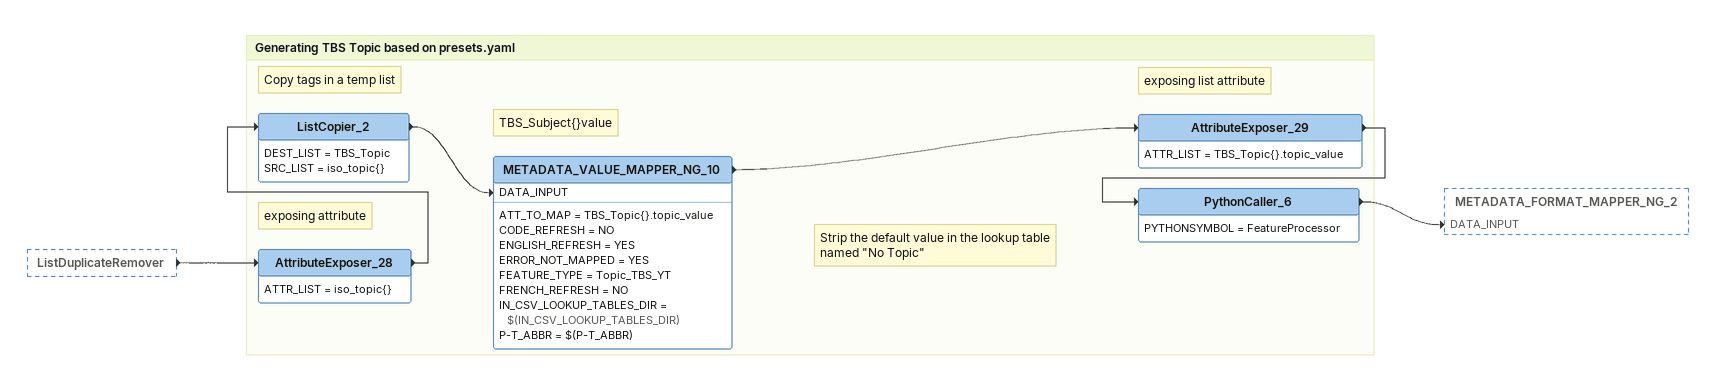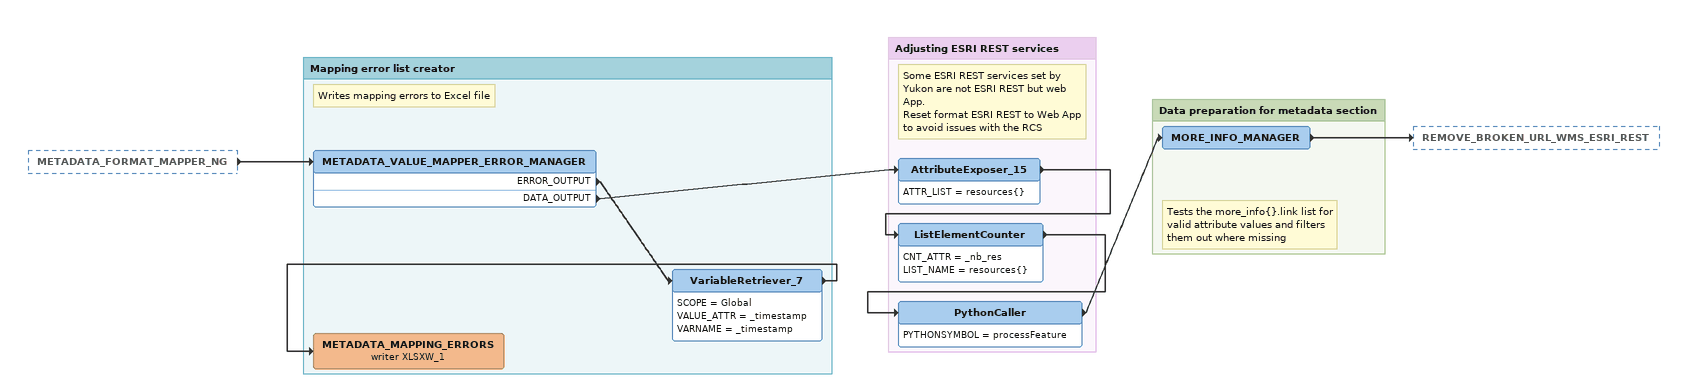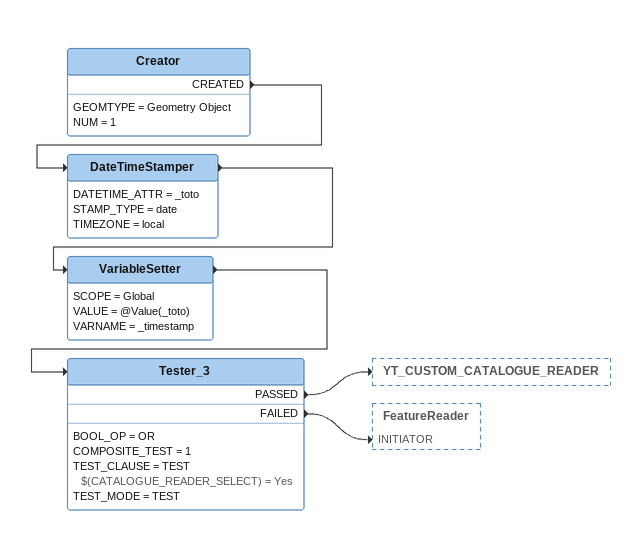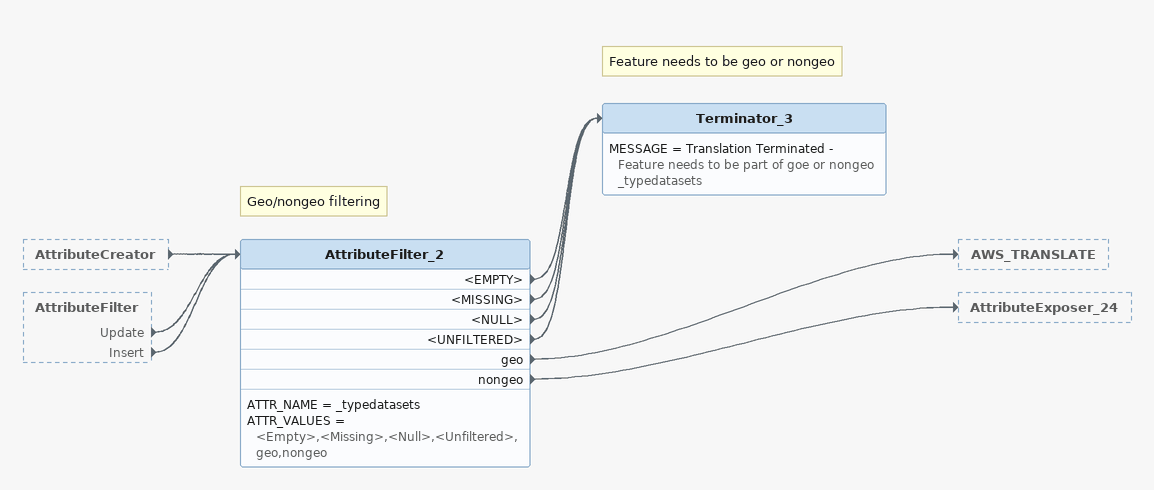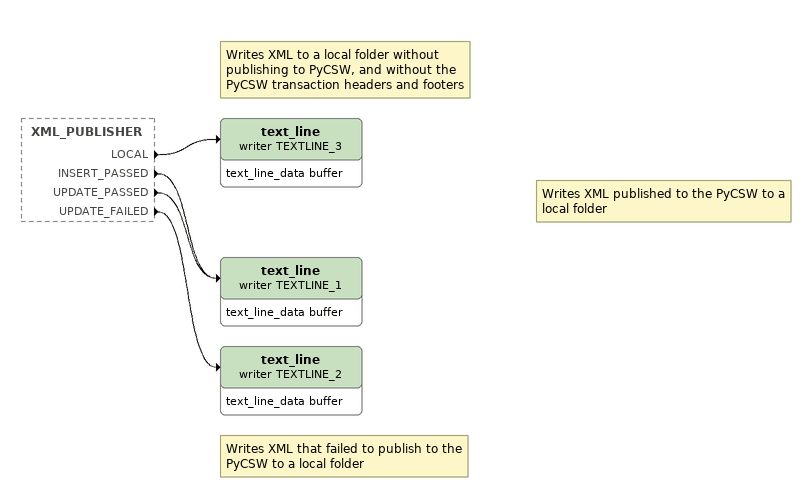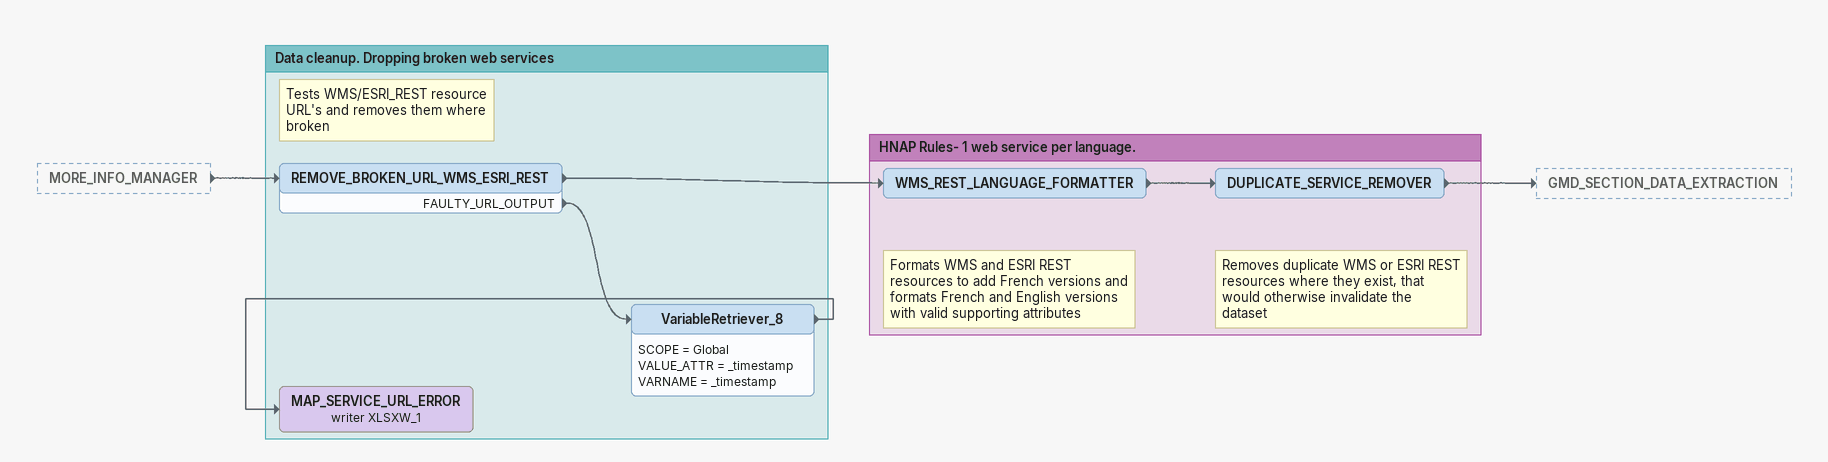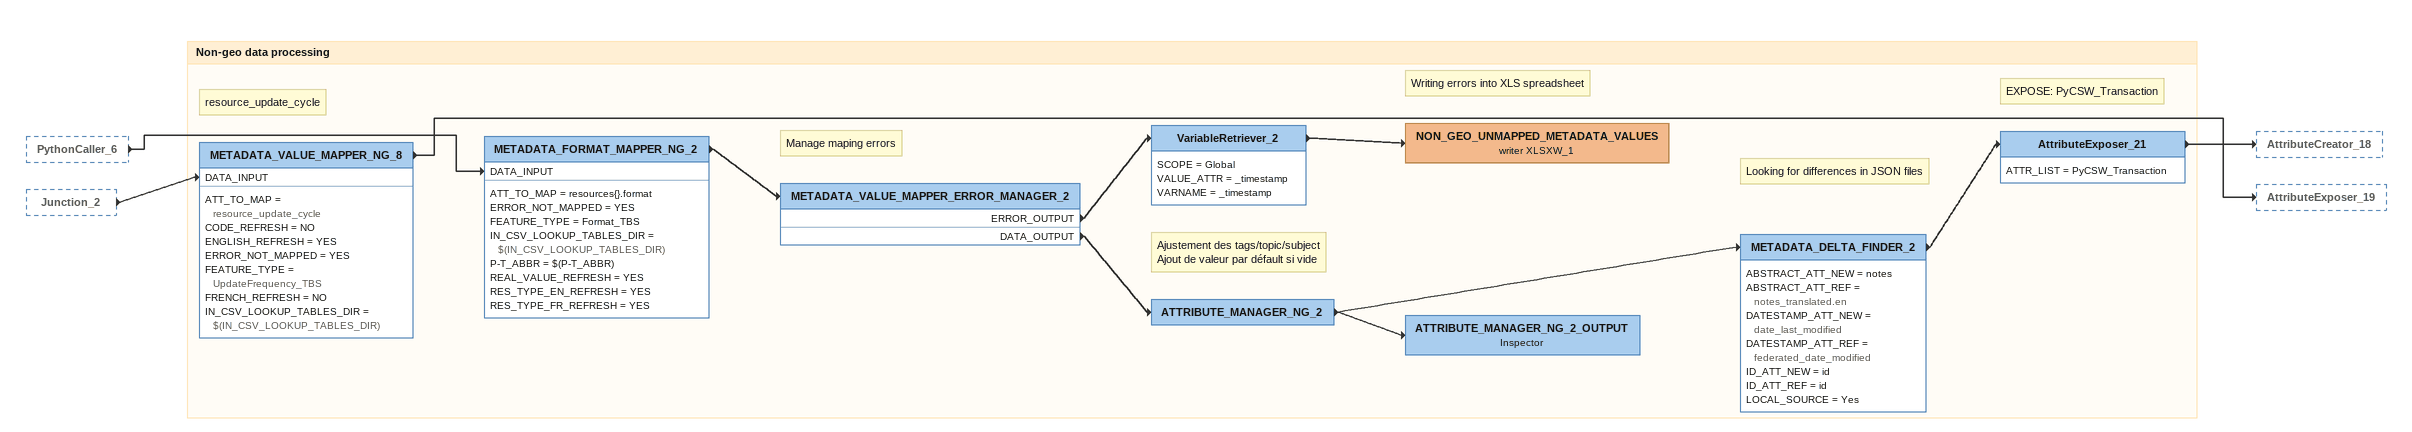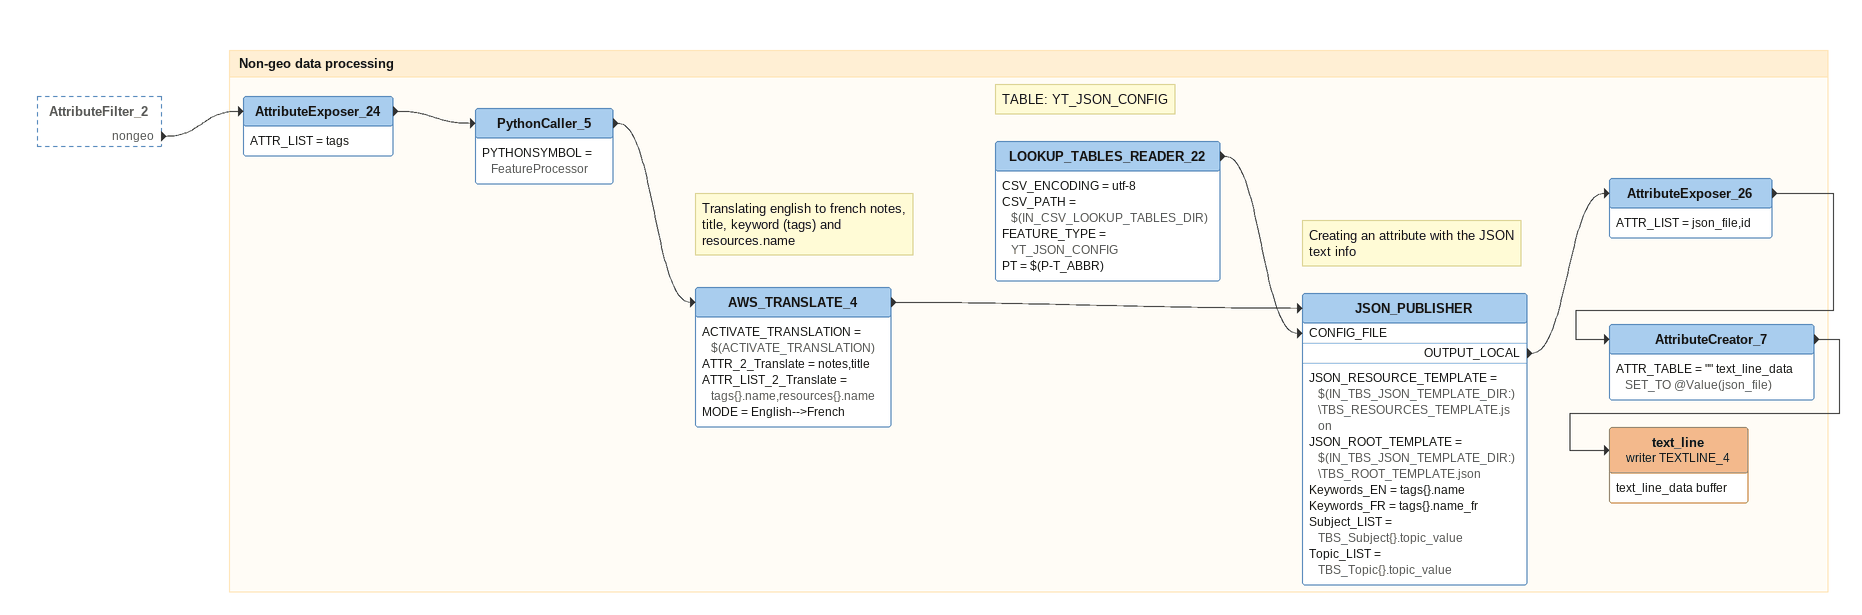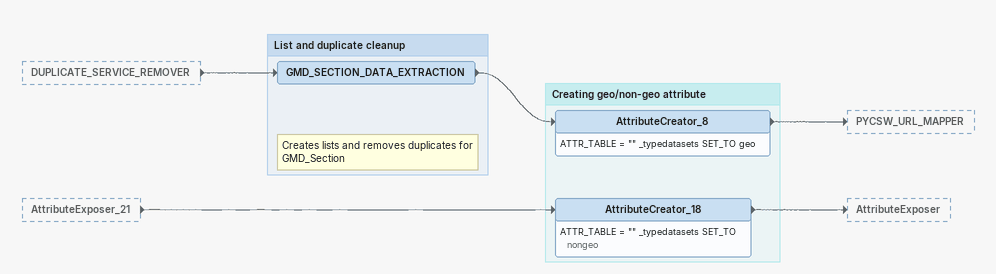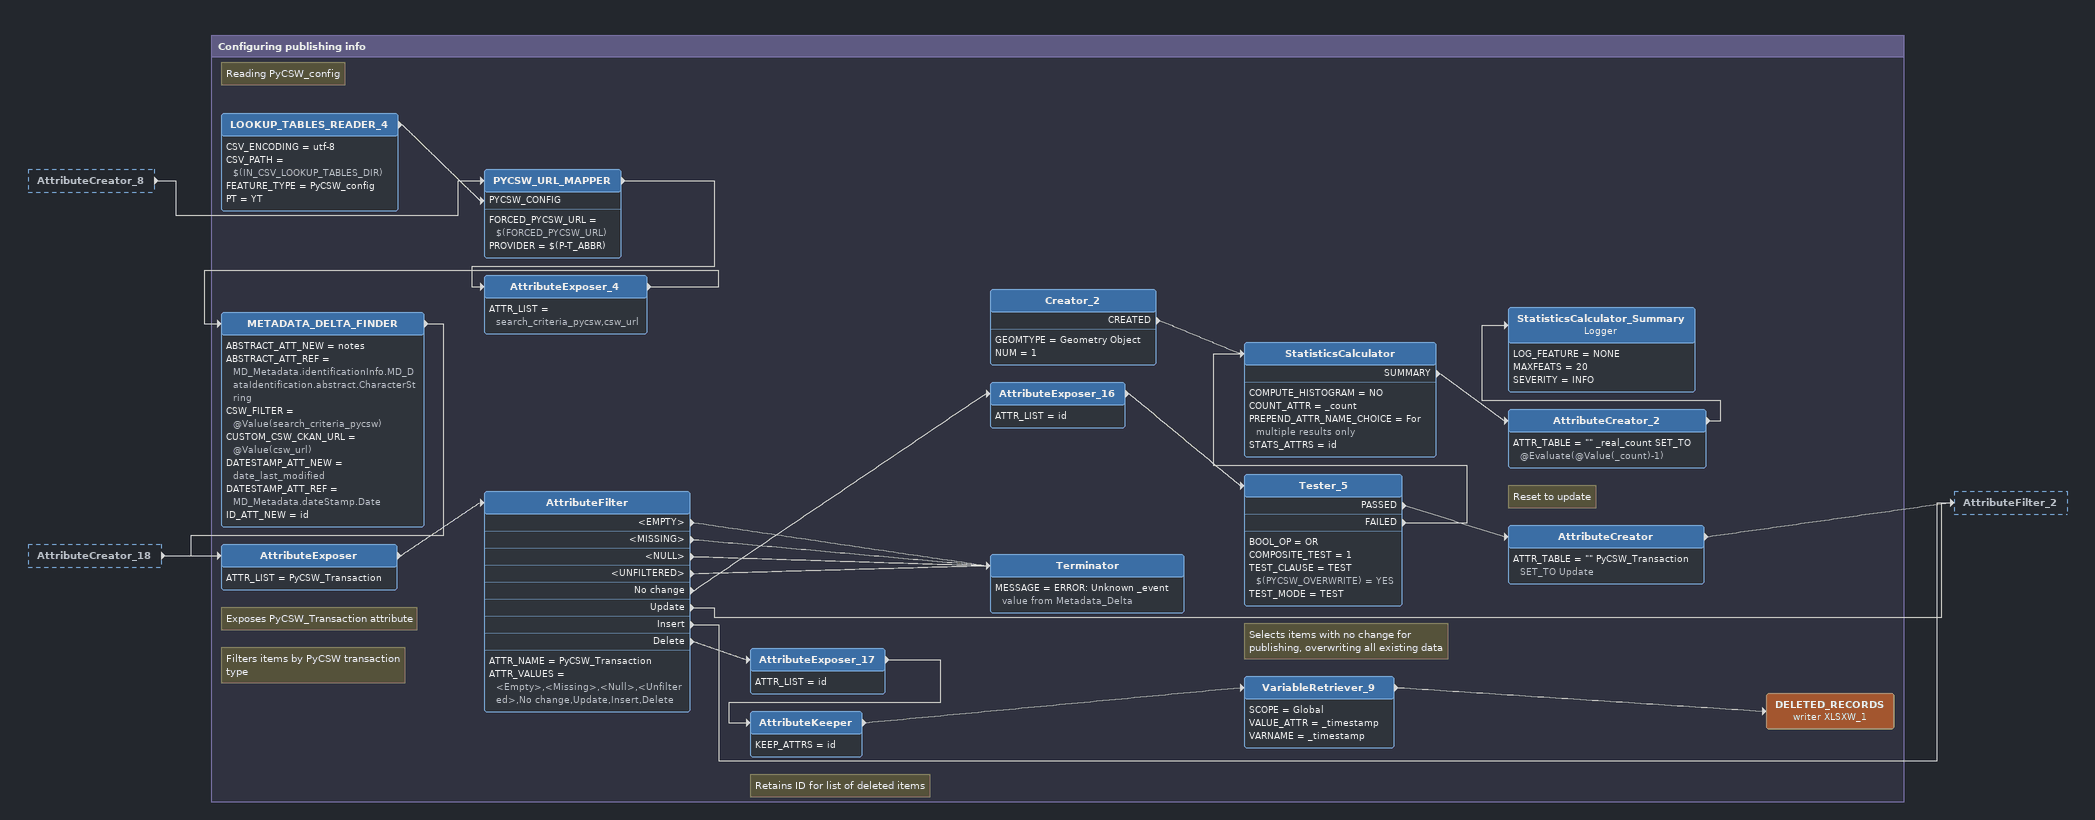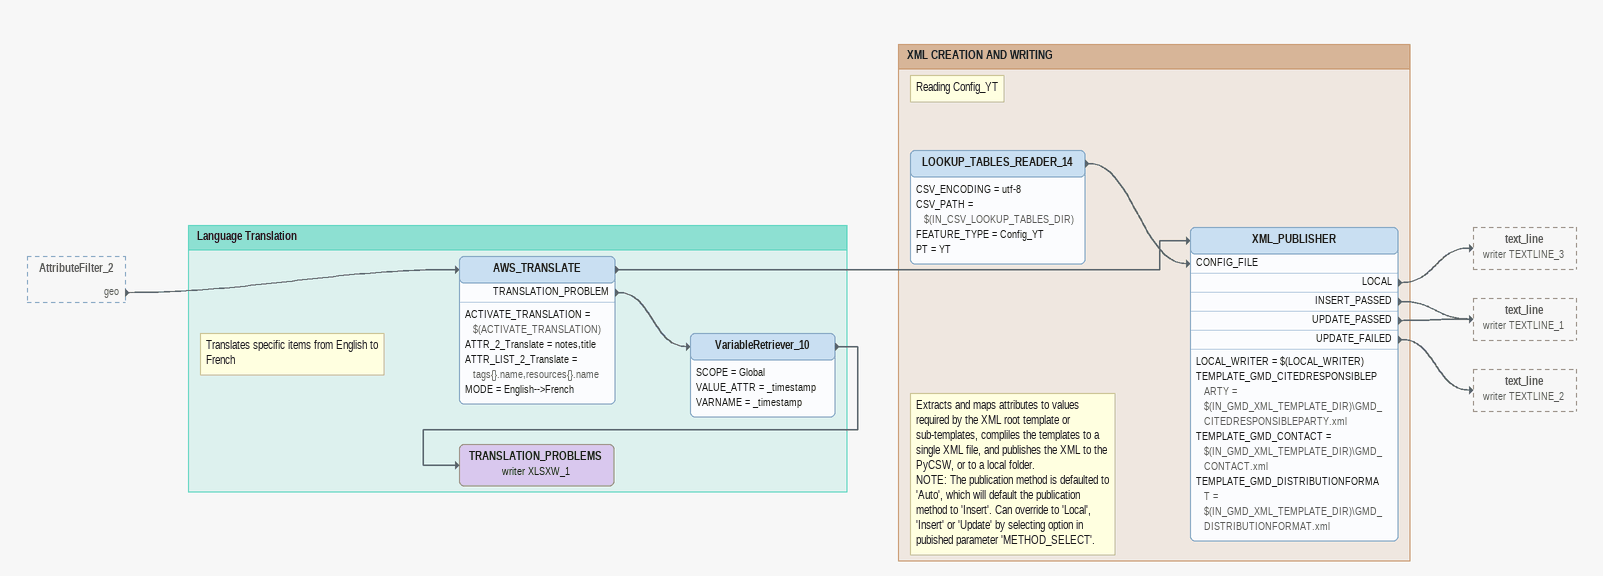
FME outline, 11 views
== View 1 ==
ListDuplicateRemover [outside]
    -> AttributeExposer_28

Bookmark: Generating TBS Topic based on presets.yaml
Note: exposing attribute
AttributeExposer_28
    ATTR_LIST = iso_topic{}
    -> ListCopier_2
Note: Copy tags in a temp list
ListCopier_2
    DEST_LIST = TBS_Topic
    SRC_LIST = iso_topic{}
    -> METADATA_VALUE_MAPPER_NG_10 [DATA_INPUT]
Note: TBS_Subject{}value
METADATA_VALUE_MAPPER_NG_10
    ATT_TO_MAP = TBS_Topic{}.topic_value
    CODE_REFRESH = NO
    ENGLISH_REFRESH = YES
    ERROR_NOT_MAPPED = YES
    FEATURE_TYPE = Topic_TBS_YT
    FRENCH_REFRESH = NO
    IN_CSV_LOOKUP_TABLES_DIR = $(IN_CSV_LOOKUP_TABLES_DIR)
    P-T_ABBR = $(P-T_ABBR)
    -> AttributeExposer_29
Note: exposing list attribute
AttributeExposer_29
    ATTR_LIST = TBS_Topic{}.topic_value
    -> PythonCaller_6
Note: Strip the default value in the lookup table named "No Topic"
PythonCaller_6
    PYTHONSYMBOL = FeatureProcessor
    -> METADATA_FORMAT_MAPPER_NG_2 [DATA_INPUT]

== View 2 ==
METADATA_FORMAT_MAPPER_NG [outside]
    -> METADATA_VALUE_MAPPER_ERROR_MANAGER

Bookmark: Mapping error list creator
Note: Writes mapping errors to Excel file
METADATA_VALUE_MAPPER_ERROR_MANAGER
    ERROR_OUTPUT -> VariableRetriever_7
    DATA_OUTPUT -> AttributeExposer_15
VariableRetriever_7
    SCOPE = Global
    VALUE_ATTR = _timestamp
    VARNAME = _timestamp
    -> METADATA_MAPPING_ERRORS (writer XLSXW_1)
METADATA_MAPPING_ERRORS (writer XLSXW_1)

Bookmark: Adjusting ESRI REST services
Note: Some ESRI REST services set by Yukon are not ESRI REST but web App. / Reset format ESRI REST to Web App to avoid issues with the RCS
AttributeExposer_15
    ATTR_LIST = resources{}
    -> ListElementCounter
ListElementCounter
    CNT_ATTR = _nb_res
    LIST_NAME = resources{}
    -> PythonCaller
PythonCaller
    PYTHONSYMBOL = processFeature
    -> MORE_INFO_MANAGER

Bookmark: Data preparation for metadata section
Note: Tests the more_info{}.link list for valid attribute values and filters them out where missing
MORE_INFO_MANAGER
    -> REMOVE_BROKEN_URL_WMS_ESRI_REST

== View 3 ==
Creator
    GEOMTYPE = Geometry Object
    NUM = 1
    CREATED -> DateTimeStamper
DateTimeStamper
    DATETIME_ATTR = _toto
    STAMP_TYPE = date
    TIMEZONE = local
    -> VariableSetter
VariableSetter
    SCOPE = Global
    VALUE = @Value(_toto)
    VARNAME = _timestamp
    -> Tester_3
Tester_3
    BOOL_OP = OR
    COMPOSITE_TEST = 1
    TEST_CLAUSE = TEST $(CATALOGUE_READER_SELECT) = Yes
    TEST_MODE = TEST
    PASSED -> YT_CUSTOM_CATALOGUE_READER
    FAILED -> FeatureReader [INITIATOR]

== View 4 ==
AttributeCreator [outside]
    -> AttributeFilter_2
AttributeFilter [outside]
    Update -> AttributeFilter_2
    Insert -> AttributeFilter_2
Note: Geo/nongeo filtering
AttributeFilter_2
    ATTR_NAME = _typedatasets
    ATTR_VALUES = <Empty>,<Missing>,<Null>,<Unfiltered>,geo,nongeo
    <EMPTY> -> Terminator_3
    <MISSING> -> Terminator_3
    <NULL> -> Terminator_3
    <UNFILTERED> -> Terminator_3
    geo -> AWS_TRANSLATE
    nongeo -> AttributeExposer_24
Note: Feature needs to be geo or nongeo
Terminator_3
    MESSAGE = Translation Terminated - Feature needs to be part of goe or nongeo _typedatasets

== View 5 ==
XML_PUBLISHER [outside]
    LOCAL -> text_line (writer TEXTLINE_3)
    INSERT_PASSED -> text_line (writer TEXTLINE_1)
    UPDATE_PASSED -> text_line (writer TEXTLINE_1)
    UPDATE_FAILED -> text_line (writer TEXTLINE_2)
Note: Writes XML to a local folder without publishing to PyCSW, and without the PyCSW transaction headers and footers
text_line (writer TEXTLINE_3)
    attributes: text_line_data buffer
Note: Writes XML published to the PyCSW to a local folder
text_line (writer TEXTLINE_1)
    attributes: text_line_data buffer
Note: Writes XML that failed to publish to the PyCSW to a local folder
text_line (writer TEXTLINE_2)
    attributes: text_line_data buffer

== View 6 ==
MORE_INFO_MANAGER [outside]
    -> REMOVE_BROKEN_URL_WMS_ESRI_REST

Bookmark: Data cleanup. Dropping broken web services
Note: Tests WMS/ESRI_REST resource URL's and removes them where broken
REMOVE_BROKEN_URL_WMS_ESRI_REST
    -> WMS_REST_LANGUAGE_FORMATTER
    FAULTY_URL_OUTPUT -> VariableRetriever_8
VariableRetriever_8
    SCOPE = Global
    VALUE_ATTR = _timestamp
    VARNAME = _timestamp
    -> MAP_SERVICE_URL_ERROR (writer XLSXW_1)
MAP_SERVICE_URL_ERROR (writer XLSXW_1)

Bookmark: HNAP Rules- 1 web service per language.
Note: Formats WMS and ESRI REST resources to add French versions and formats French and English versions with valid supporting attributes
WMS_REST_LANGUAGE_FORMATTER
    -> DUPLICATE_SERVICE_REMOVER
Note: Removes duplicate WMS or ESRI REST resources where they exist, that would otherwise invalidate the dataset
DUPLICATE_SERVICE_REMOVER
    -> GMD_SECTION_DATA_EXTRACTION

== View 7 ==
PythonCaller_6 [outside]
    -> METADATA_FORMAT_MAPPER_NG_2 [DATA_INPUT]
Junction_2 [outside]
    -> METADATA_VALUE_MAPPER_NG_8 [DATA_INPUT]

Bookmark: Non-geo data processing
Note: resource_update_cycle
METADATA_VALUE_MAPPER_NG_8
    ATT_TO_MAP = resource_update_cycle
    CODE_REFRESH = NO
    ENGLISH_REFRESH = YES
    ERROR_NOT_MAPPED = YES
    FEATURE_TYPE = UpdateFrequency_TBS
    FRENCH_REFRESH = NO
    IN_CSV_LOOKUP_TABLES_DIR = $(IN_CSV_LOOKUP_TABLES_DIR)
    -> AttributeExposer_19
METADATA_FORMAT_MAPPER_NG_2
    ATT_TO_MAP = resources{}.format
    ERROR_NOT_MAPPED = YES
    FEATURE_TYPE = Format_TBS
    IN_CSV_LOOKUP_TABLES_DIR = $(IN_CSV_LOOKUP_TABLES_DIR)
    P-T_ABBR = $(P-T_ABBR)
    REAL_VALUE_REFRESH = YES
    RES_TYPE_EN_REFRESH = YES
    RES_TYPE_FR_REFRESH = YES
    -> METADATA_VALUE_MAPPER_ERROR_MANAGER_2
Note: Manage maping errors
METADATA_VALUE_MAPPER_ERROR_MANAGER_2
    ERROR_OUTPUT -> VariableRetriever_2
    DATA_OUTPUT -> ATTRIBUTE_MANAGER_NG_2
VariableRetriever_2
    SCOPE = Global
    VALUE_ATTR = _timestamp
    VARNAME = _timestamp
    -> NON_GEO_UNMAPPED_METADATA_VALUES (writer XLSXW_1)
Note: Writing errors into XLS spreadsheet
NON_GEO_UNMAPPED_METADATA_VALUES (writer XLSXW_1)
Note: Ajustement des tags/topic/subject / Ajout de valeur par défault si vide
ATTRIBUTE_MANAGER_NG_2
    -> ATTRIBUTE_MANAGER_NG_2_OUTPUT
    -> METADATA_DELTA_FINDER_2
Note: Looking for differences in JSON files
METADATA_DELTA_FINDER_2
    ABSTRACT_ATT_NEW = notes
    ABSTRACT_ATT_REF = notes_translated.en
    DATESTAMP_ATT_NEW = date_last_modified
    DATESTAMP_ATT_REF = federated_date_modified
    ID_ATT_NEW = id
    ID_ATT_REF = id
    LOCAL_SOURCE = Yes
    -> AttributeExposer_21
Note: EXPOSE: PyCSW_Transaction
AttributeExposer_21
    ATTR_LIST = PyCSW_Transaction
    -> AttributeCreator_18
ATTRIBUTE_MANAGER_NG_2_OUTPUT: Inspector

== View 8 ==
AttributeFilter_2 [outside]
    nongeo -> AttributeExposer_24

Bookmark: Non-geo data processing
AttributeExposer_24
    ATTR_LIST = tags
    -> PythonCaller_5
PythonCaller_5
    PYTHONSYMBOL = FeatureProcessor
    -> AWS_TRANSLATE_4
Note: Translating english to french notes, title, keyword (tags) and resources.name
AWS_TRANSLATE_4
    ACTIVATE_TRANSLATION = $(ACTIVATE_TRANSLATION)
    ATTR_2_Translate = notes,title
    ATTR_LIST_2_Translate = tags{}.name,resources{}.name
    MODE = English-->French
    -> JSON_PUBLISHER
Note: TABLE: YT_JSON_CONFIG
LOOKUP_TABLES_READER_22
    CSV_ENCODING = utf-8
    CSV_PATH = $(IN_CSV_LOOKUP_TABLES_DIR)
    FEATURE_TYPE = YT_JSON_CONFIG
    PT = $(P-T_ABBR)
    -> JSON_PUBLISHER [CONFIG_FILE]
Note: Creating an attribute with the JSON text info
JSON_PUBLISHER
    JSON_RESOURCE_TEMPLATE = $(IN_TBS_JSON_TEMPLATE_DIR:)\TBS_RESOURCES_TEMPLATE.json
    JSON_ROOT_TEMPLATE = $(IN_TBS_JSON_TEMPLATE_DIR:)\TBS_ROOT_TEMPLATE.json
    Keywords_EN = tags{}.name
    Keywords_FR = tags{}.name_fr
    Subject_LIST = TBS_Subject{}.topic_value
    Topic_LIST = TBS_Topic{}.topic_value
    OUTPUT_LOCAL -> AttributeExposer_26
AttributeExposer_26
    ATTR_LIST = json_file,id
    -> AttributeCreator_7
AttributeCreator_7
    ATTR_TABLE = "" text_line_data SET_TO @Value(json_file)
    -> text_line (writer TEXTLINE_4)
text_line (writer TEXTLINE_4)
    attributes: text_line_data buffer

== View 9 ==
DUPLICATE_SERVICE_REMOVER [outside]
    -> GMD_SECTION_DATA_EXTRACTION
AttributeExposer_21 [outside]
    -> AttributeCreator_18

Bookmark: List and duplicate cleanup
Note: Creates lists and removes duplicates for GMD_Section
GMD_SECTION_DATA_EXTRACTION
    -> AttributeCreator_8

Bookmark: Creating geo/non-geo attribute
AttributeCreator_8
    ATTR_TABLE = "" _typedatasets SET_TO geo
    -> PYCSW_URL_MAPPER
AttributeCreator_18
    ATTR_TABLE = "" _typedatasets SET_TO nongeo
    -> AttributeExposer

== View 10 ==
AttributeCreator_8 [outside]
    -> PYCSW_URL_MAPPER
AttributeCreator_18 [outside]
    -> AttributeExposer

Bookmark: Configuring publishing info
Note: Reading PyCSW_config
LOOKUP_TABLES_READER_4
    CSV_ENCODING = utf-8
    CSV_PATH = $(IN_CSV_LOOKUP_TABLES_DIR)
    FEATURE_TYPE = PyCSW_config
    PT = YT
    -> PYCSW_URL_MAPPER [PYCSW_CONFIG]
PYCSW_URL_MAPPER
    FORCED_PYCSW_URL = $(FORCED_PYCSW_URL)
    PROVIDER = $(P-T_ABBR)
    -> AttributeExposer_4
AttributeExposer_4
    ATTR_LIST = search_criteria_pycsw,csw_url
    -> METADATA_DELTA_FINDER
METADATA_DELTA_FINDER
    ABSTRACT_ATT_NEW = notes
    ABSTRACT_ATT_REF = MD_Metadata.identificationInfo.MD_DataIdentification.abstract.CharacterString
    CSW_FILTER = @Value(search_criteria_pycsw)
    CUSTOM_CSW_CKAN_URL = @Value(csw_url)
    DATESTAMP_ATT_NEW = date_last_modified
    DATESTAMP_ATT_REF = MD_Metadata.dateStamp.Date
    ID_ATT_NEW = id
    -> AttributeExposer
Note: Exposes PyCSW_Transaction attribute
AttributeExposer
    ATTR_LIST = PyCSW_Transaction
    -> AttributeFilter
Note: Filters items by PyCSW transaction type
AttributeFilter
    ATTR_NAME = PyCSW_Transaction
    ATTR_VALUES = <Empty>,<Missing>,<Null>,<Unfiltered>,No change,Update,Insert,Delete
    <EMPTY> -> Terminator
    <MISSING> -> Terminator
    <NULL> -> Terminator
    <UNFILTERED> -> Terminator
    No change -> AttributeExposer_16
    Update -> AttributeFilter_2
    Insert -> AttributeFilter_2
    Delete -> AttributeExposer_17
AttributeExposer_16
    ATTR_LIST = id
    -> Tester_5
Note: Selects items with no change for publishing, overwriting all existing data
Tester_5
    BOOL_OP = OR
    COMPOSITE_TEST = 1
    TEST_CLAUSE = TEST $(PYCSW_OVERWRITE) = YES
    TEST_MODE = TEST
    PASSED -> AttributeCreator
    FAILED -> StatisticsCalculator
Note: Reset to update
AttributeCreator
    ATTR_TABLE = "" PyCSW_Transaction SET_TO Update
    -> AttributeFilter_2
Terminator
    MESSAGE = ERROR: Unknown _event value from Metadata_Delta
AttributeExposer_17
    ATTR_LIST = id
    -> AttributeKeeper
Note: Retains ID for list of deleted items
AttributeKeeper
    KEEP_ATTRS = id
    -> VariableRetriever_9
VariableRetriever_9
    SCOPE = Global
    VALUE_ATTR = _timestamp
    VARNAME = _timestamp
    -> DELETED_RECORDS (writer XLSXW_1)
DELETED_RECORDS (writer XLSXW_1)
Creator_2
    GEOMTYPE = Geometry Object
    NUM = 1
    CREATED -> StatisticsCalculator
StatisticsCalculator
    COMPUTE_HISTOGRAM = NO
    COUNT_ATTR = _count
    PREPEND_ATTR_NAME_CHOICE = For multiple results only
    STATS_ATTRS = id
    SUMMARY -> AttributeCreator_2
AttributeCreator_2
    ATTR_TABLE = "" _real_count SET_TO @Evaluate(@Value(_count)-1)
    -> StatisticsCalculator_Summary
StatisticsCalculator_Summary: Logger
    LOG_FEATURE = NONE
    MAXFEATS = 20
    SEVERITY = INFO

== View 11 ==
AttributeFilter_2 [outside]
    geo -> AWS_TRANSLATE

Bookmark: Language Translation
Note: Translates specific items from English to French
AWS_TRANSLATE
    ACTIVATE_TRANSLATION = $(ACTIVATE_TRANSLATION)
    ATTR_2_Translate = notes,title
    ATTR_LIST_2_Translate = tags{}.name,resources{}.name
    MODE = English-->French
    -> XML_PUBLISHER
    TRANSLATION_PROBLEM -> VariableRetriever_10
VariableRetriever_10
    SCOPE = Global
    VALUE_ATTR = _timestamp
    VARNAME = _timestamp
    -> TRANSLATION_PROBLEMS (writer XLSXW_1)
TRANSLATION_PROBLEMS (writer XLSXW_1)

Bookmark: XML CREATION AND WRITING
Note: Reading Config_YT
LOOKUP_TABLES_READER_14
    CSV_ENCODING = utf-8
    CSV_PATH = $(IN_CSV_LOOKUP_TABLES_DIR)
    FEATURE_TYPE = Config_YT
    PT = YT
    -> XML_PUBLISHER [CONFIG_FILE]
Note: Extracts and maps attributes to values required by the XML root template or sub-templates, compliles the templates to a single XML file, and publishes the XML to the PyCSW, or to a local folder. / NOTE: The publication method is defaulted to 'Auto', which will default the publication method to 'Insert'. Can override to 'Local', 'Insert' or 'Update' by selecting option in pubished parameter 'METHOD_SELECT'.
XML_PUBLISHER
    LOCAL_WRITER = $(LOCAL_WRITER)
    TEMPLATE_GMD_CITEDRESPONSIBLEPARTY = $(IN_GMD_XML_TEMPLATE_DIR)\GMD_CITEDRESPONSIBLEPARTY.xml
    TEMPLATE_GMD_CONTACT = $(IN_GMD_XML_TEMPLATE_DIR)\GMD_CONTACT.xml
    TEMPLATE_GMD_DISTRIBUTIONFORMAT = $(IN_GMD_XML_TEMPLATE_DIR)\GMD_DISTRIBUTIONFORMAT.xml
    LOCAL -> text_line (writer TEXTLINE_3)
    INSERT_PASSED -> text_line (writer TEXTLINE_1)
    UPDATE_PASSED -> text_line (writer TEXTLINE_1)
    UPDATE_FAILED -> text_line (writer TEXTLINE_2)
